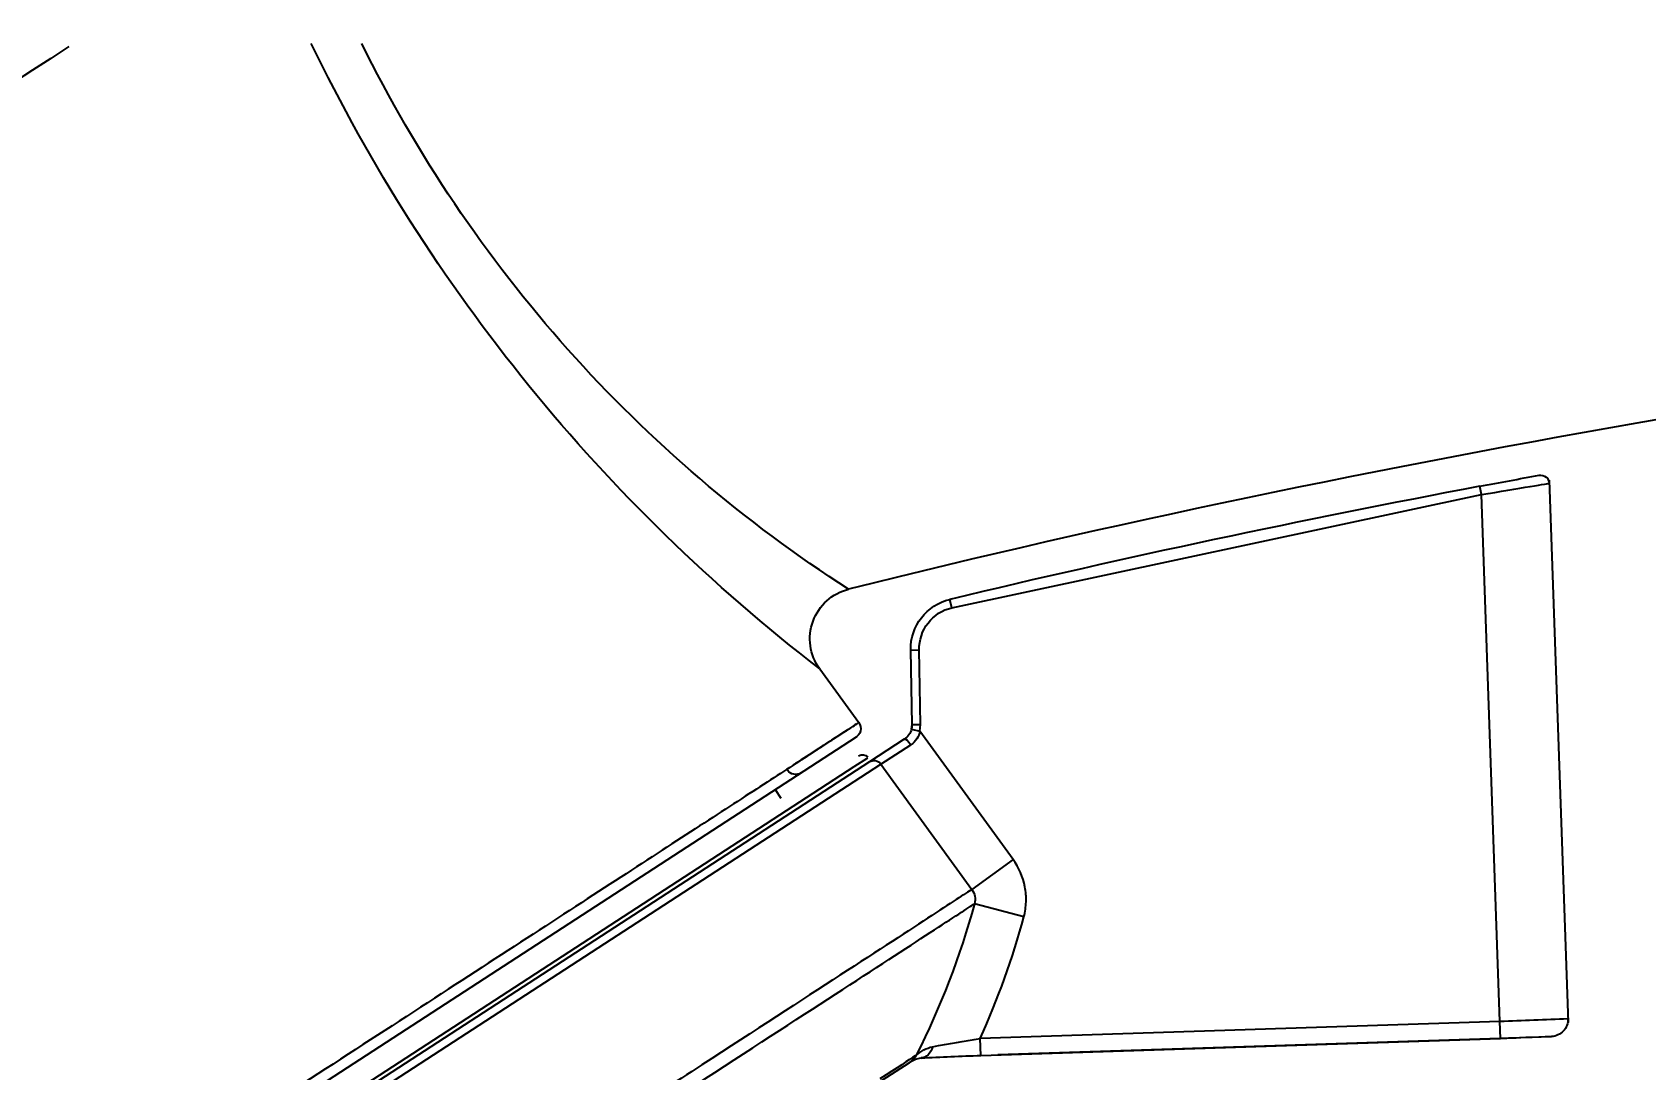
# Model space of a CAD drawing. Header units: centimetres. Extents: x -1797 to 2001, y -8788 to 1856.
# Drawn here: x -154.21 to -149.13, y -7553.77 to -7550.51 of the extents above; entities that cross this region are included whole.
import ezdxf

# ---------------------------------------------------------------- set-up
doc = ezdxf.new("R2010")
doc.units = ezdxf.units.CM
doc.header["$LTSCALE"] = 100
doc.header["$MEASUREMENT"] = 0
doc.header["$PDMODE"] = 35
doc.layers.add('DIM', color=1, linetype='Continuous')
doc.layers.add('ID_Furniture-Fixed_02', color=145, linetype='Continuous')
doc.styles.add('ROMANS', font='romans')
doc.dimstyles.new('AS-17-100', dxfattribs={"dimtxt": 10, "dimasz": 5, "dimexe": 10, "dimexo": 10, "dimgap": 6, "dimtad": 1, "dimtoh": 1, "dimdec": 0, "dimdsep": 46, "dimtxsty": 'ROMANS', "dimblk1": 'ARCHTICK', "dimblk2": 'ARCHTICK', "dimsah": 1, "dimcen": 25, "dimdle": 10, "dimclrd": 1, "dimclre": 1, "dimclrt": 2, "dimadec": 0, "dimazin": 0, "dimtfac": 1, "dimtdec": 0, "dimtofl": 0, "dimtmove": 2, "dimatfit": 3, "dimldrblk": 'ARCHTICK', "dimfxl": 1, "dimtolj": 1, "dimtzin": 0, "dimarcsym": 0})

# ---------------------------------------------------------------- blocks, each defined once
blk = doc.blocks.new('SHOWE')
at = {"layer": 'ID_Furniture-Fixed_02'}
for p, q in [((3653.1023, -5477.7697), (3647.355, -5486.6198)), ((3647.3482, -5486.5837), (3653.0665, -5477.7783)), ((3653.051, -5477.7771), (3647.3629, -5486.5361)), ((3647.2702, -5486.542), (3650.1467, -5482.1126)), ((3647.4354, -5486.2877), (3647.4623, -5486.3058)), ((3647.0555, -5486.4277), (3647.2242, -5486.5503)), ((3647.3629, -5486.5361), (3647.335, -5486.5791)), ((3647.2769, -5486.6935), (3647.3482, -5486.5837)), ((3648.3655, -5486.5983), (3648.2938, -5486.7088)), ((3647.355, -5486.6198), (3647.2946, -5486.7145)), ((3647.355, -5486.6198), (3647.749, -5486.9062)), ((3646.9966, -5486.7137), (3646.9961, -5486.7404)), ((3647.2304, -5486.7448), (3646.9961, -5486.7404)), ((3647.2309, -5486.7181), (3646.9966, -5486.7137)), ((3647.2309, -5486.7181), (3647.2304, -5486.7448)), ((3647.2515, -5486.7424), (3647.2304, -5486.7448)), ((3647.2453, -5486.7164), (3647.2309, -5486.7181)), ((3647.2309, -5486.7181), (3647.2449, -5486.7165)), ((3647.2449, -5486.7165), (3647.2515, -5486.7424)), ((3647.6549, -5487.0357), (3647.2515, -5486.7424)), ((3648.2702, -5486.7311), (3648.2703, -5486.731)), ((3648.2703, -5486.731), (3648.2724, -5486.7276)), ((3648.2938, -5486.7088), (3648.2916, -5486.7121)), ((3646.8636, -5486.843), (3646.5083, -5488.5081)), ((3646.8369, -5486.8396), (3646.8376, -5486.8368)), ((3646.8376, -5486.8368), (3646.8369, -5486.8396)), ((3646.8636, -5486.843), (3646.8376, -5486.8368)), ((3647.6549, -5487.0357), (3647.749, -5486.9062)), ((3647.8347, -5487.0695), (3647.7941, -5486.9145)), ((3648.1642, -5488.5659), (3648.2175, -5486.9324)), ((3648.2709, -5486.9341), (3648.2175, -5486.9324)), ((3648.2709, -5486.9341), (3648.2177, -5488.5676)), ((3648.2679, -5486.9875), (3648.2112, -5488.7279)), ((3646.5083, -5488.5081), (3646.4821, -5488.5031)), ((3648.1642, -5488.5659), (3646.5083, -5488.5081)), ((3648.2177, -5488.5676), (3648.1642, -5488.5659)), ((3646.4624, -5488.7204), (3648.1669, -5488.78))]:
    blk.add_line(p, q, dxfattribs=at)
for centre, radius, start, end in [((3116.6464, -5138.7078), 631.2974, 326.8342149, 327.2323516), ((3642.7053, -5489.7688), 5.4851, 37.5279, 64.2283), ((3643.1965, -5488.837), 4.2895, 32.719, 63.8021), ((3647.3555, -5486.3519), 0.0321, 327, 54.0001), ((3646.961, -5486.5573), 0.1604, 54, 165.9651), ((3647.2434, -5486.5245), 0.0321, 233.2567, 333.9052), ((3647.3467, -5486.5617), 0.0214, 146.9919, 232.0915), ((3647.2316, -5486.6643), 0.0539, 284.3332, 327.2019), ((3646.9936, -5486.8741), 0.1604, 88.9313, 166.525), ((3647.2418, -5486.6802), 0.063, 278.8201, 326.9826), ((3647.094, -5484.3887), 2.621, 285.4907, 296.6643), ((3648.3589, -5486.8104), 0.119, 138.1944, 166.3265), ((3655.6481, -5487.1467), 7.3802, 176.88832, 178.34909), ((3648.3518, -5486.7544), 0.0736, 145.0247, 173.5509), ((3652.1302, -5487.5263), 3.9575, 169.1631, 171.3682), ((3647.7802, -5486.8628), 0.0535, 234.2616, 284.994), ((3685.4259, -5495.8619), 39.633, 169.29958, 169.57333), ((3631.7487, -5488.0301), 16.4242, 357.38448, 358.13051), ((3639.0736, -5488.2773), 9.1487, 357.17705, 358.18154), ((3639.078, -5488.2775), 9.1443, 357.87094, 358.18178), ((3646.4736, -5488.6941), 0.0267, 169.5495, 268.8356), ((3648.1577, -5488.7262), 0.0535, 268, 358.1326)]:
    blk.add_arc(centre, radius, start, end, dxfattribs=at)
for centre, major_axis, ratio, start_param, end_param in [((3647.3706, -5486.5982), (-0.0224, 0.0146), 0.997629, 0, 1.518338), ((3647.2993, -5486.708), (-0.0224, 0.0146), 0.298638, 0, 1.55508), ((3648.2253, -5486.7444), (-0.0534, 0.0032), 0.742012, 1.95793, 3.179311), ((3648.2467, -5486.6831), (0.0448, -0.0291), 0.995823, 5.740954, 6.283185), ((3648.2468, -5486.683), (0.0448, -0.0291), 0.997166, 5.741584, 6.283185), ((3648.2489, -5486.6797), (-0.0448, 0.0291), 0.996358, 2.599955, 3.141593)]:
    blk.add_ellipse(centre, major_axis=major_axis, ratio=ratio, start_param=start_param, end_param=end_param, dxfattribs=at)
for points, knots in [([(3647.749, -5486.9062), (3647.7616, -5486.8866), (3647.7919, -5486.8399), (3647.8872, -5486.6935), (3647.953, -5486.5926), (3648.114, -5486.3442), (3648.2097, -5486.1966), (3648.4326, -5485.8538), (3648.5588, -5485.6599), (3648.8316, -5485.2394), (3648.9798, -5485.011), (3649.2991, -5484.5197), (3649.4661, -5484.2631), (3649.8133, -5483.728), (3649.9949, -5483.448), (3650.36, -5482.8861), (3650.5454, -5482.6011), (3650.9177, -5482.0274), (3651.1032, -5481.7414), (3651.4648, -5481.1848), (3651.6395, -5480.9162), (3651.9761, -5480.3976), (3652.1396, -5480.1454), (3652.4421, -5479.6797), (3652.5823, -5479.4643), (3652.8395, -5479.068), (3652.9561, -5478.888), (3653.1569, -5478.5788), (3653.2425, -5478.4474), (3653.3823, -5478.232), (3653.4349, -5478.1504), (3653.5058, -5478.0412), (3653.5243, -5478.0133), (3653.5243, -5478.0135)], [0, 0, 0, 0, 0.0625, 0.0625, 0.125, 0.125, 0.1875, 0.1875, 0.25, 0.25, 0.3125, 0.3125, 0.375, 0.375, 0.4375, 0.4375, 0.5, 0.5, 0.5625, 0.5625, 0.625, 0.625, 0.6875, 0.6875, 0.75, 0.75, 0.8125, 0.8125, 0.875, 0.875, 0.9375, 0.9375, 1, 1, 1, 1]), ([(3653.5503, -5478.0511), (3653.5503, -5478.0509), (3653.5319, -5478.0787), (3653.4613, -5478.1874), (3653.4089, -5478.2687), (3653.2696, -5478.4834), (3653.1843, -5478.6142), (3652.9843, -5478.9221), (3652.8681, -5479.1016), (3652.6119, -5479.4963), (3652.4722, -5479.7108), (3652.1708, -5480.1748), (3652.008, -5480.4261), (3651.6726, -5480.9428), (3651.4985, -5481.2104), (3651.1382, -5481.765), (3650.9535, -5482.0499), (3650.5824, -5482.6216), (3650.3977, -5482.9056), (3650.0338, -5483.4656), (3649.8529, -5483.7446), (3649.5068, -5484.2779), (3649.3404, -5484.5336), (3649.0221, -5485.0234), (3648.8744, -5485.2512), (3648.6024, -5485.6704), (3648.4766, -5485.8638), (3648.2542, -5486.2057), (3648.1587, -5486.353), (3647.9981, -5486.6008), (3647.9324, -5486.7016), (3647.8371, -5486.8479), (3647.8068, -5486.8946), (3647.7941, -5486.9145)], [0, 0, 0, 0, 0.0625, 0.0625, 0.125, 0.125, 0.1875, 0.1875, 0.25, 0.25, 0.3125, 0.3125, 0.375, 0.375, 0.4375, 0.4375, 0.5, 0.5, 0.5625, 0.5625, 0.625, 0.625, 0.6875, 0.6875, 0.75, 0.75, 0.8125, 0.8125, 0.875, 0.875, 0.9375, 0.9375, 1, 1, 1, 1]), ([(3647.2246, -5486.5503), (3647.2248, -5486.55), (3647.2252, -5486.5493), (3647.2328, -5486.5377), (3647.2628, -5486.4915), (3647.3418, -5486.3698), (3647.3742, -5486.32), (3647.4495, -5486.204), (3647.4924, -5486.138), (3647.5883, -5485.9902), (3647.6414, -5485.9085), (3647.7577, -5485.7293), (3647.8215, -5485.6311), (3648.0253, -5485.3174), (3648.177, -5485.0837), (3648.5116, -5484.5684), (3648.6954, -5484.2854), (3649.0771, -5483.6977), (3649.278, -5483.3883), (3649.6942, -5482.7474), (3649.905, -5482.4228), (3650.1185, -5482.094)], [0, 0, 0, 0, 0.014554, 0.014554, 0.155332, 0.155332, 0.225721, 0.225721, 0.29611, 0.29611, 0.366499, 0.366499, 0.436888, 0.436888, 0.577666, 0.577666, 0.718444, 0.718444, 0.859222, 0.859222, 1, 1, 1, 1]), ([(3647.3592, -5486.343), (3647.3569, -5486.3466), (3647.3546, -5486.3501), (3647.3212, -5486.4016), (3647.2957, -5486.4407), (3647.2561, -5486.5017), (3647.2419, -5486.5236), (3647.2301, -5486.5418), (3647.2277, -5486.5456), (3647.2262, -5486.5478)], [0, 0, 0, 0, 0.029267, 0.029267, 0.432999, 0.432999, 0.83673, 0.83673, 1, 1, 1, 1]), ([(3646.9961, -5486.7404), (3646.9656, -5486.7399), (3646.9359, -5486.7497), (3646.8877, -5486.787), (3646.8707, -5486.8134), (3646.8636, -5486.843)], [0, 0, 0, 0, 0.5, 0.5, 1, 1, 1, 1]), ([(3647.8347, -5487.0695), (3647.8193, -5487.0735), (3647.8038, -5487.0758), (3647.7725, -5487.0769), (3647.7565, -5487.0757), (3647.7102, -5487.067), (3647.6806, -5487.0543), (3647.6549, -5487.0357)], [0, 0, 0, 0, 0.25, 0.25, 0.5, 0.5, 1, 1, 1, 1]), ([(3646.5083, -5488.5081), (3646.4986, -5488.5644), (3646.4891, -5488.6213), (3646.4761, -5488.7003), (3646.4727, -5488.7208), (3646.4727, -5488.7208)], [0, 0, 0, 0, 0.500498, 0.500498, 1, 1, 1, 1])]:
    blk.add_open_spline(points, degree=3, knots=knots, dxfattribs=at)
for points in [[(3645.383, -5498.1804), (3645.6017, -5493.6217), (3645.9875, -5489.7905), (3646.8054, -5486.5184)], [(3648.2724, -5486.7276), (3648.2847, -5486.7086), (3648.3089, -5486.6715), (3648.3446, -5486.6165)], [(3646.4821, -5488.5031), (3646.5875, -5487.945), (3646.7051, -5487.3891), (3646.8376, -5486.8368)], [(3648.2175, -5486.9324), (3648.0934, -5486.9873), (3647.966, -5487.035), (3647.8347, -5487.0695)]]:
    blk.add_open_spline(points, degree=3, dxfattribs=at)
blk = doc.blocks.new('_ARCHTICK')
at = {"color": 0, "linetype": 'ByBlock', "const_width": 0.15}
blk.add_lwpolyline([(-0.5, -0.5), (0.5, 0.5)], dxfattribs=at)
blk = doc.blocks.new('*D846')
at = {"layer": 'Defpoints', "color": 0, "transparency": 16777216}
for p in [(-81.8175, -7523.2548), (-81.8175, -7542.3653, 0), (-201.5748, -7587.8583, 0)]:
    blk.add_point(p, dxfattribs=at)
at = {"layer": 'DIM', "color": 1, "lineweight": -2, "transparency": 16777216}
for p, q in [((-201.5748, -7577.8583), (-201.5748, -7513.2548)), ((-81.8175, -7532.3653), (-81.8175, -7513.2548)), ((-211.5748, -7523.2548), (-71.8175, -7523.2548))]:
    blk.add_line(p, q, dxfattribs=at)
at = {"layer": 'DIM', "color": 1, "lineweight": -2, "transparency": 16777216, "xscale": 5, "yscale": 5, "zscale": 5, "rotation": 180}
blk.add_blockref('_ARCHTICK', (-201.5748, -7523.2548), dxfattribs=at)
at = {"layer": 'DIM', "color": 1, "lineweight": -2, "transparency": 16777216, "xscale": 5, "yscale": 5, "zscale": 5}
blk.add_blockref('_ARCHTICK', (-81.8175, -7523.2548), dxfattribs=at)
at = {"layer": 'DIM', "color": 2, "transparency": 16777216, "insert": (-141.6962, -7512.2548), "char_height": 10, "attachment_point": 5, "style": 'ROMANS'}
blk.add_mtext('\\A1;120', dxfattribs=at)

msp = doc.modelspace()

# ---------------------------------------------------------------- block references
at = {"layer": 'DIM', "xscale": -1, "rotation": 90}
msp.add_blockref('SHOWE', (-5638.1587, -3905.452), dxfattribs=at)

# ---------------------------------------------------------------- dimensions: what is measured, and where the dimension line sits
at = {"layer": 'DIM'}
dim = msp.add_linear_dim(base=(-81.8175, -7523.2548, 0), p1=(-201.5748, -7587.8583), p2=(-81.8175, -7542.3653), angle=180, dimstyle='AS-17-100', dxfattribs=at)
dim.commit()
dim.dimension.update_dxf_attribs({"geometry": '*D846', "text_midpoint": (-141.6962, -7512.2548, 0)})

doc.saveas('drawing.dxf')
